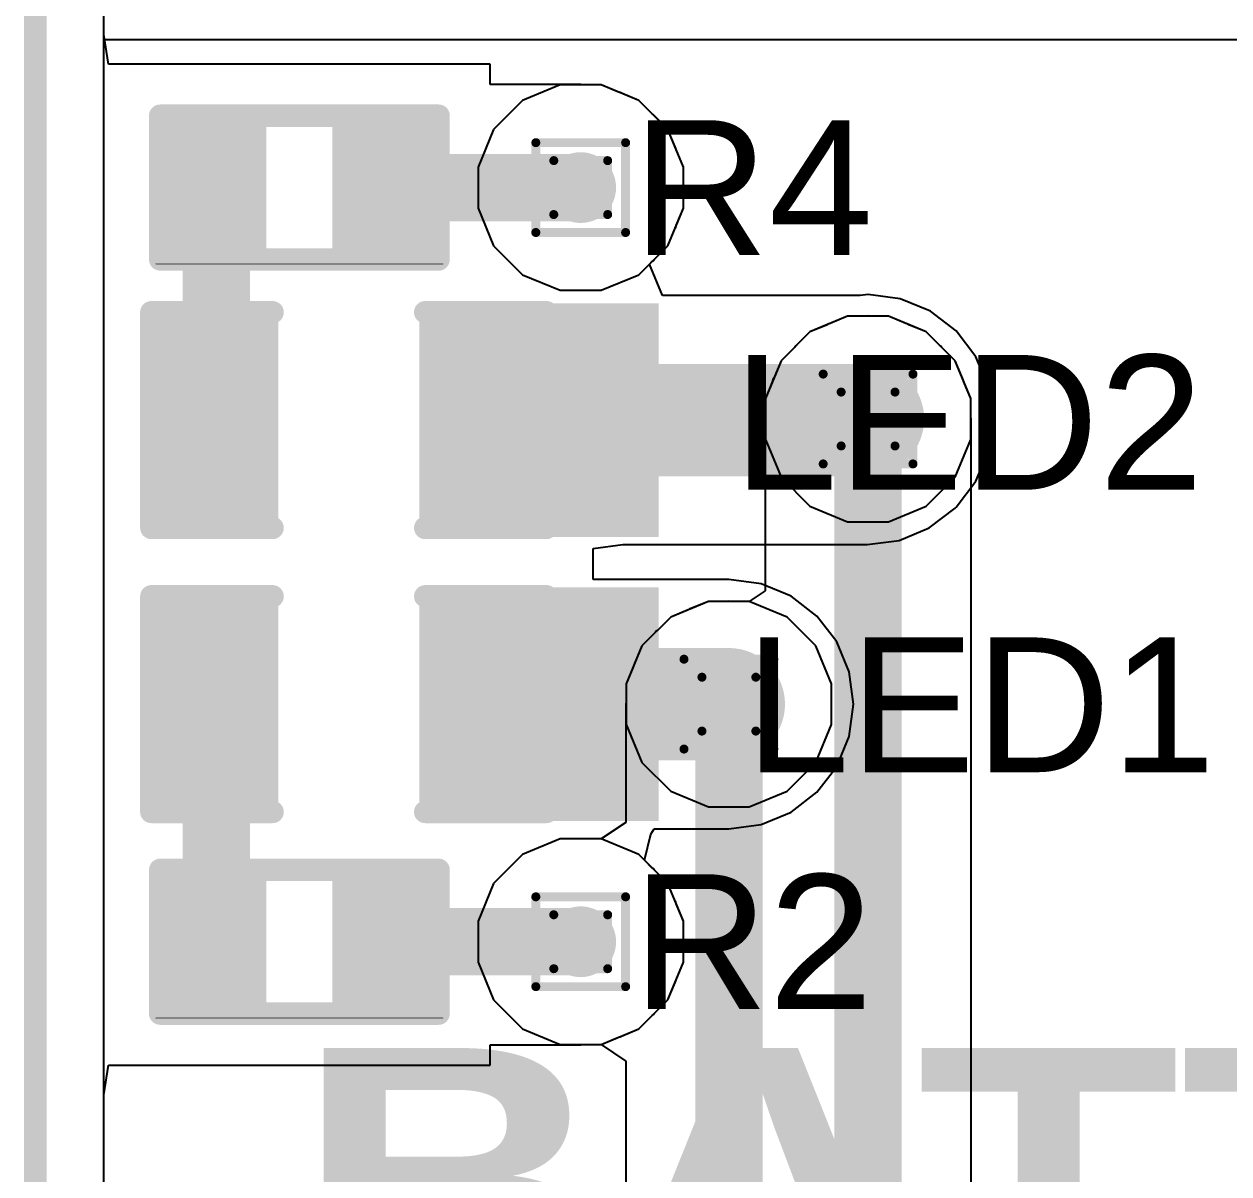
# Model space of a CAD drawing. Header units: inches. Extents: x -12 to 5357, y -8 to 5291.
# Drawn here: x -4.06 to 2.75, y 43.76 to 50.26 of the extents above; entities that cross this region are included whole.
import ezdxf

# ---------------------------------------------------------------- set-up
doc = ezdxf.new("R2010")
doc.units = ezdxf.units.IN
for name, color, linetype in [('Board Outline', 216, 'Continuous'), ('Bottom Layer', 5, 'Continuous'), ('Drill Drawing', 1, 'Continuous'), ('Ground', 16, 'Continuous'), ('Power', 76, 'Continuous'), ('Top Layer', 1, 'Continuous'), ('Top Overlay', 2, 'Continuous'), ('Top Paste', 8, 'Continuous'), ('Top Solder', 216, 'Continuous'), ('Via Holes', 16, 'Continuous')]:
    doc.layers.add(name, color=color, linetype=linetype)
doc.styles.add('Arial', font='', dxfattribs={"height": 0.2})
doc.styles.add('Arial Black_Bold', font='', dxfattribs={"height": 0.2})
doc.styles.get('Arial').set_extended_font_data('Arial')
doc.styles.get('Arial Black_Bold').set_extended_font_data('Arial Black', bold=True)

# ---------------------------------------------------------------- blocks, each defined once
blk = doc.blocks.new('R___0402_5')
at = {"layer": 'Top Layer'}
for points in [[(-0.6985, -0.31749746), (-0.6985, 0.31750254), (-0.2412999999999999, 0.31750254), (-0.2413, -0.31749746)], [(0.24130254, -0.31749746), (0.24130254, 0.31750254), (0.6985025399999999, 0.31750254), (0.6985025399999999, -0.31749746)]]:
    blk.add_hatch(color=1, dxfattribs=at).paths.add_polyline_path(points)
at = {"layer": 'Top Paste'}
for points in [[(-0.6985, -0.31749746), (-0.6985, 0.31750254), (-0.2412999999999999, 0.31750254), (-0.2413, -0.31749746)], [(0.24130254, -0.31749746), (0.24130254, 0.31750254), (0.6985025399999999, 0.31750254), (0.6985025399999999, -0.31749746)]]:
    blk.add_hatch(color=8, dxfattribs=at).paths.add_polyline_path(points)
at = {"layer": 'Top Solder'}
for points in [[(-0.75350116, -0.3724986199999999), (-0.75350116, 0.3725037), (-0.1862988399999999, 0.3725037), (-0.18629884, -0.3724986199999999)], [(0.18630138, -0.3724986199999999), (0.18630138, 0.3725037), (0.7535037, 0.3725037), (0.7535037, -0.3724986199999999)]]:
    blk.add_hatch(color=216, dxfattribs=at).paths.add_polyline_path(points)
at = {"layer": 'Top Overlay'}
for points in [[(-0.78740254, 0.40640508, 0.127, 0.127, 0), (0.78739746, 0.4064, 0.127, 0.127, 0)], [(-0.78740254, 0.40640508, 0.127, 0.127, 0), (-0.7874, -0.40639492, 0.127, 0.127, 0)], [(0.78739746, -0.40639492, 0.127, 0.127, 0), (0.78739746, 0.4064, 0.127, 0.127, 0)], [(-0.7874, -0.40639492, 0.127, 0.127, 0), (0.78739746, -0.40639492, 0.127, 0.127, 0)], [(-0.8128, -0.4317974599999999, 0.0032258, 0.0032258, 0), (0.8128, -0.4317974599999999, 0.0032258, 0.0032258, 0)]]:
    blk.add_lwpolyline(points, format="xyseb", dxfattribs=at)
for points in [[(-0.8191525399999998, 0.40640508, 0.0635, 0.0635, 1), (-0.75565254, 0.40640508, 0.0635, 0.0635, 1)], [(-0.8191525399999998, 0.40640508, 0.0635, 0.0635, 1), (-0.75565254, 0.40640508, 0.0635, 0.0635, 1)], [(0.7556474599999999, 0.4064, 0.0635, 0.0635, 1), (0.8191474599999999, 0.4064, 0.0635, 0.0635, 1)], [(0.7556474599999999, 0.4064, 0.0635, 0.0635, 1), (0.8191474599999999, 0.4064, 0.0635, 0.0635, 1)], [(-0.8191499999999999, -0.40639492, 0.0635, 0.0635, 1), (-0.7556499999999999, -0.40639492, 0.0635, 0.0635, 1)], [(-0.8191499999999999, -0.40639492, 0.0635, 0.0635, 1), (-0.7556499999999999, -0.40639492, 0.0635, 0.0635, 1)], [(0.7556474599999999, -0.40639492, 0.0635, 0.0635, 1), (0.8191474599999999, -0.40639492, 0.0635, 0.0635, 1)], [(0.7556474599999999, -0.40639492, 0.0635, 0.0635, 1), (0.8191474599999999, -0.40639492, 0.0635, 0.0635, 1)], [(-0.81360518, -0.4317974599999999, 0.0016129, 0.0016129, 1), (-0.8119948199999999, -0.4317974599999999, 0.0016129, 0.0016129, 1)], [(0.8119948199999999, -0.4317974599999999, 0.0016129, 0.0016129, 1), (0.81360518, -0.4317974599999999, 0.0016129, 0.0016129, 1)]]:
    blk.add_lwpolyline(points, format="xyseb", close=True, dxfattribs=at)
blk = doc.blocks.new('R___0402_6')
at = {"layer": 'Top Layer'}
for points in [[(-0.6985, -0.3175), (-0.6985, 0.3175), (-0.2412999999999999, 0.3175), (-0.2413, -0.3175)], [(0.24130254, -0.3175), (0.24130254, 0.3175), (0.6985025399999999, 0.3175), (0.6985025399999999, -0.3175)]]:
    blk.add_hatch(color=1, dxfattribs=at).paths.add_polyline_path(points)
at = {"layer": 'Top Paste'}
for points in [[(-0.6985, -0.3175), (-0.6985, 0.3175), (-0.2412999999999999, 0.3175), (-0.2413, -0.3175)], [(0.24130254, -0.3175), (0.24130254, 0.3175), (0.6985025399999999, 0.3175), (0.6985025399999999, -0.3175)]]:
    blk.add_hatch(color=8, dxfattribs=at).paths.add_polyline_path(points)
at = {"layer": 'Top Solder'}
for points in [[(-0.75350116, -0.37250116), (-0.75350116, 0.37250116), (-0.1862988399999999, 0.37250116), (-0.18629884, -0.37250116)], [(0.18630138, -0.37250116), (0.18630138, 0.37250116), (0.7535037, 0.37250116), (0.7535037, -0.37250116)]]:
    blk.add_hatch(color=216, dxfattribs=at).paths.add_polyline_path(points)
at = {"layer": 'Top Overlay'}
for points in [[(-0.7874, 0.4064, 0.127, 0.127, 0), (0.7874050799999999, 0.40640254, 0.127, 0.127, 0)], [(-0.7874, -0.4064, 0.127, 0.127, 0), (-0.7874, 0.4064, 0.127, 0.127, 0)], [(0.78740254, -0.40640508, 0.127, 0.127, 0), (0.7874050799999999, 0.40640254, 0.127, 0.127, 0)], [(-0.7874, -0.4064, 0.127, 0.127, 0), (0.78740254, -0.40640508, 0.127, 0.127, 0)], [(-0.8127974599999999, -0.4318, 0.0032258, 0.0032258, 0), (0.8127974599999999, -0.4318, 0.0032258, 0.0032258, 0)]]:
    blk.add_lwpolyline(points, format="xyseb", dxfattribs=at)
for points in [[(-0.8191499999999999, 0.4064, 0.0635, 0.0635, 1), (-0.7556499999999999, 0.4064, 0.0635, 0.0635, 1)], [(-0.8191499999999999, 0.4064, 0.0635, 0.0635, 1), (-0.7556499999999999, 0.4064, 0.0635, 0.0635, 1)], [(0.75565508, 0.40640254, 0.0635, 0.0635, 1), (0.8191550799999999, 0.40640254, 0.0635, 0.0635, 1)], [(0.75565508, 0.40640254, 0.0635, 0.0635, 1), (0.8191550799999999, 0.40640254, 0.0635, 0.0635, 1)], [(-0.8191499999999999, -0.4064, 0.0635, 0.0635, 1), (-0.7556499999999999, -0.4064, 0.0635, 0.0635, 1)], [(-0.8191499999999999, -0.4064, 0.0635, 0.0635, 1), (-0.7556499999999999, -0.4064, 0.0635, 0.0635, 1)], [(0.75565254, -0.40640508, 0.0635, 0.0635, 1), (0.8191525399999998, -0.40640508, 0.0635, 0.0635, 1)], [(0.75565254, -0.40640508, 0.0635, 0.0635, 1), (0.8191525399999998, -0.40640508, 0.0635, 0.0635, 1)], [(-0.8136026399999999, -0.4318, 0.0016129, 0.0016129, 1), (-0.81199228, -0.4318, 0.0016129, 0.0016129, 1)], [(0.81199228, -0.4318, 0.0016129, 0.0016129, 1), (0.8136026399999999, -0.4318, 0.0016129, 0.0016129, 1)]]:
    blk.add_lwpolyline(points, format="xyseb", close=True, dxfattribs=at)
blk = doc.blocks.new('LED_0603_61')
at = {"layer": 'Top Layer'}
for points in [[(-0.999998, 0.5000002699999999), (-0.499999, 0.5000002699999999), (-0.499999, -0.5000002699999999), (-0.999998, -0.5000002699999999)], [(0.50000154, 0.5000002699999999), (1.00000054, 0.5000002699999999), (1.00000054, -0.5000002699999999), (0.50000154, -0.5000002699999999)]]:
    blk.add_hatch(color=1, dxfattribs=at).paths.add_polyline_path(points)
at = {"layer": 'Top Overlay'}
blk.add_hatch(color=2, dxfattribs=at).paths.add_polyline_path([(1.11758984, -0.66041016), (1.75258476, -0.66041016), (1.75258476, 0.66038984), (1.11758984, 0.66038984)])
at = {"layer": 'Top Paste'}
for points in [[(-0.999998, 0.5000002699999999), (-0.499999, 0.5000002699999999), (-0.499999, -0.5000002699999999), (-0.999998, -0.5000002699999999)], [(0.50000154, 0.5000002699999999), (1.00000054, 0.5000002699999999), (1.00000054, -0.5000002699999999), (0.50000154, -0.5000002699999999)]]:
    blk.add_hatch(color=8, dxfattribs=at).paths.add_polyline_path(points)
at = {"layer": 'Top Solder'}
for points in [[(-1.101598, 0.6016002699999999), (-0.398399, 0.6016002699999999), (-0.398399, -0.6016002699999999), (-1.101598, -0.6016002699999999)], [(0.39840154, 0.6016002699999999), (1.10160054, 0.6016002699999999), (1.10160054, -0.6016002699999999), (0.39840154, -0.6016002699999999)]]:
    blk.add_hatch(color=216, dxfattribs=at).paths.add_polyline_path(points)
at = {"layer": 'Top Overlay'}
for points in [[(-1.11760254, -0.6096025399999999, 0.127, 0.127, 0), (-1.11759746, 0.6096025399999999, 0.127, 0.127, 0)], [(-1.11759746, 0.6096025399999999, 0.127, 0.127, 0), (-0.4318, 0.6096, 0.127, 0.127, 0)], [(0.43180254, 0.6096, 0.127, 0.127, 0), (1.11760254, 0.6096025399999999, 0.127, 0.127, 0)], [(1.11760254, -0.6096, 0.127, 0.127, 0), (1.11760254, 0.6096025399999999, 0.127, 0.127, 0)], [(-1.11760254, -0.6096025399999999, 0.127, 0.127, 0), (-0.43180254, -0.6096, 0.127, 0.127, 0)], [(0.4318, -0.6096, 0.127, 0.127, 0), (1.11760254, -0.6096, 0.127, 0.127, 0)]]:
    blk.add_lwpolyline(points, format="xyseb", dxfattribs=at)
for points in [[(-1.14934746, 0.6096025399999999, 0.0635, 0.0635, 1), (-1.08584746, 0.6096025399999999, 0.0635, 0.0635, 1)], [(-1.14934746, 0.6096025399999999, 0.0635, 0.0635, 1), (-1.08584746, 0.6096025399999999, 0.0635, 0.0635, 1)], [(-0.46355, 0.6096, 0.0635, 0.0635, 1), (-0.40005, 0.6096, 0.0635, 0.0635, 1)], [(0.40005254, 0.6096, 0.0635, 0.0635, 1), (0.46355254, 0.6096, 0.0635, 0.0635, 1)], [(1.08585254, 0.6096025399999999, 0.0635, 0.0635, 1), (1.14935254, 0.6096025399999999, 0.0635, 0.0635, 1)], [(1.08585254, 0.6096025399999999, 0.0635, 0.0635, 1), (1.14935254, 0.6096025399999999, 0.0635, 0.0635, 1)], [(-1.14935254, -0.6096025399999999, 0.0635, 0.0635, 1), (-1.08585254, -0.6096025399999999, 0.0635, 0.0635, 1)], [(-1.14935254, -0.6096025399999999, 0.0635, 0.0635, 1), (-1.08585254, -0.6096025399999999, 0.0635, 0.0635, 1)], [(-0.46355254, -0.6096, 0.0635, 0.0635, 1), (-0.40005254, -0.6096, 0.0635, 0.0635, 1)], [(0.40005, -0.6096, 0.0635, 0.0635, 1), (0.46355, -0.6096, 0.0635, 0.0635, 1)], [(1.08585254, -0.6096, 0.0635, 0.0635, 1), (1.14935254, -0.6096, 0.0635, 0.0635, 1)], [(1.08585254, -0.6096, 0.0635, 0.0635, 1), (1.14935254, -0.6096, 0.0635, 0.0635, 1)]]:
    blk.add_lwpolyline(points, format="xyseb", close=True, dxfattribs=at)
blk = doc.blocks.new('LED_0603_62')
at = {"layer": 'Top Layer'}
for points in [[(-0.999998, 0.5000002699999999), (-0.499999, 0.5000002699999999), (-0.499999, -0.5000002699999999), (-0.999998, -0.5000002699999999)], [(0.50000154, 0.5000002699999999), (1.00000054, 0.5000002699999999), (1.00000054, -0.5000002699999999), (0.50000154, -0.5000002699999999)]]:
    blk.add_hatch(color=1, dxfattribs=at).paths.add_polyline_path(points)
at = {"layer": 'Top Overlay'}
blk.add_hatch(color=2, dxfattribs=at).paths.add_polyline_path([(1.11759746, -0.66039746), (1.75259238, -0.66039746), (1.75259238, 0.66040254), (1.11759746, 0.66040254)])
at = {"layer": 'Top Paste'}
for points in [[(-0.999998, 0.5000002699999999), (-0.499999, 0.5000002699999999), (-0.499999, -0.5000002699999999), (-0.999998, -0.5000002699999999)], [(0.50000154, 0.5000002699999999), (1.00000054, 0.5000002699999999), (1.00000054, -0.5000002699999999), (0.50000154, -0.5000002699999999)]]:
    blk.add_hatch(color=8, dxfattribs=at).paths.add_polyline_path(points)
at = {"layer": 'Top Solder'}
for points in [[(-1.101598, 0.6016002699999999), (-0.398399, 0.6016002699999999), (-0.398399, -0.6016002699999999), (-1.101598, -0.6016002699999999)], [(0.39840154, 0.6016002699999999), (1.10160054, 0.6016002699999999), (1.10160054, -0.6016002699999999), (0.39840154, -0.6016002699999999)]]:
    blk.add_hatch(color=216, dxfattribs=at).paths.add_polyline_path(points)
at = {"layer": 'Top Overlay'}
for points in [[(-1.1176, 0.6096025399999999, 0.127, 0.127, 0), (-0.4318, 0.6096, 0.127, 0.127, 0)], [(-1.1176, -0.6096025399999999, 0.127, 0.127, 0), (-1.1176, 0.6096025399999999, 0.127, 0.127, 0)], [(0.4318, 0.6096, 0.127, 0.127, 0), (1.11760254, 0.6096025399999999, 0.127, 0.127, 0)], [(1.11760254, -0.6096, 0.127, 0.127, 0), (1.11760254, 0.6096025399999999, 0.127, 0.127, 0)], [(-1.1176, -0.6096025399999999, 0.127, 0.127, 0), (-0.4318, -0.6096, 0.127, 0.127, 0)], [(0.4318, -0.6096, 0.127, 0.127, 0), (1.11760254, -0.6096, 0.127, 0.127, 0)]]:
    blk.add_lwpolyline(points, format="xyseb", dxfattribs=at)
for points in [[(-1.14935, 0.6096025399999999, 0.0635, 0.0635, 1), (-1.08585, 0.6096025399999999, 0.0635, 0.0635, 1)], [(-1.14935, 0.6096025399999999, 0.0635, 0.0635, 1), (-1.08585, 0.6096025399999999, 0.0635, 0.0635, 1)], [(-0.46355, 0.6096, 0.0635, 0.0635, 1), (-0.40005, 0.6096, 0.0635, 0.0635, 1)], [(0.40005, 0.6096, 0.0635, 0.0635, 1), (0.46355, 0.6096, 0.0635, 0.0635, 1)], [(1.08585254, 0.6096025399999999, 0.0635, 0.0635, 1), (1.14935254, 0.6096025399999999, 0.0635, 0.0635, 1)], [(1.08585254, 0.6096025399999999, 0.0635, 0.0635, 1), (1.14935254, 0.6096025399999999, 0.0635, 0.0635, 1)], [(-1.14935, -0.6096025399999999, 0.0635, 0.0635, 1), (-1.08585, -0.6096025399999999, 0.0635, 0.0635, 1)], [(-1.14935, -0.6096025399999999, 0.0635, 0.0635, 1), (-1.08585, -0.6096025399999999, 0.0635, 0.0635, 1)], [(-0.46355, -0.6096, 0.0635, 0.0635, 1), (-0.40005, -0.6096, 0.0635, 0.0635, 1)], [(0.40005, -0.6096, 0.0635, 0.0635, 1), (0.46355, -0.6096, 0.0635, 0.0635, 1)], [(1.08585254, -0.6096, 0.0635, 0.0635, 1), (1.14935254, -0.6096, 0.0635, 0.0635, 1)], [(1.08585254, -0.6096, 0.0635, 0.0635, 1), (1.14935254, -0.6096, 0.0635, 0.0635, 1)]]:
    blk.add_lwpolyline(points, format="xyseb", close=True, dxfattribs=at)

msp = doc.modelspace()

# ---------------------------------------------------------------- hatches: boundary and pattern name
at = {"layer": 'Bottom Layer'}
h = msp.add_hatch(color=5, dxfattribs=at)
edge = h.paths.add_edge_path()
edge.add_arc((-0.9143999999999999, 49.34008166), 0.1999996, 0, 360)
h = msp.add_hatch(color=5, dxfattribs=at)
edge = h.paths.add_edge_path()
edge.add_arc((0.7111999999999999, 48.0314), 0.1999996, 0, 360)
h = msp.add_hatch(color=5, dxfattribs=at)
edge = h.paths.add_edge_path()
edge.add_arc((-0.0762, 46.4190842), 0.1999996, 0, 360)
h = msp.add_hatch(color=5, dxfattribs=at)
edge = h.paths.add_edge_path()
edge.add_arc((-0.91440254, 45.07551564), 0.1999996, 0, 360)
at = {"layer": 'Ground'}
h = msp.add_hatch(color=16, dxfattribs=at)
edge = h.paths.add_edge_path()
edge.add_arc((-0.9143999999999999, 49.34008166), 0.1999996, 0, 360)
h = msp.add_hatch(color=16, dxfattribs=at)
edge = h.paths.add_edge_path()
edge.add_arc((0.7111999999999999, 48.0314), 0.1999996, 0, 360)
h = msp.add_hatch(color=16, dxfattribs=at)
edge = h.paths.add_edge_path()
edge.add_arc((-0.0762, 46.4190842), 0.1999996, 0, 360)
h = msp.add_hatch(color=16, dxfattribs=at)
edge = h.paths.add_edge_path()
edge.add_arc((-0.91440254, 45.07551564), 0.1999996, 0, 360)
at = {"layer": 'Power'}
h = msp.add_hatch(color=76, dxfattribs=at)
edge = h.paths.add_edge_path()
edge.add_arc((-0.9143999999999999, 49.34008166), 0.1999996, 0, 360)
h = msp.add_hatch(color=76, dxfattribs=at)
edge = h.paths.add_edge_path()
edge.add_arc((0.7111999999999999, 48.0314), 0.1999996, 0, 360)
h = msp.add_hatch(color=76, dxfattribs=at)
edge = h.paths.add_edge_path()
edge.add_arc((-0.0762, 46.4190842), 0.1999996, 0, 360)
h = msp.add_hatch(color=76, dxfattribs=at)
edge = h.paths.add_edge_path()
edge.add_arc((-0.91440254, 45.07551564), 0.1999996, 0, 360)
at = {"layer": 'Top Layer'}
h = msp.add_hatch(color=1, dxfattribs=at)
edge = h.paths.add_edge_path()
edge.add_arc((-0.9143999999999999, 49.34008166), 0.1999996, 0, 360)
h = msp.add_hatch(color=1, dxfattribs=at)
edge = h.paths.add_edge_path()
edge.add_arc((0.7111999999999999, 48.0314), 0.1999996, 0, 360)
h = msp.add_hatch(color=1, dxfattribs=at)
edge = h.paths.add_edge_path()
edge.add_arc((-0.0762, 46.4190842), 0.1999996, 0, 360)
h = msp.add_hatch(color=1, dxfattribs=at)
edge = h.paths.add_edge_path()
edge.add_arc((-0.91440254, 45.07551564), 0.1999996, 0, 360)
at = {"layer": 'Via Holes'}
h = msp.add_hatch(color=7, dxfattribs=at)
edge = h.paths.add_edge_path()
edge.add_arc((-0.9143999999999999, 49.34008166), 0.0999998, 0, 360)
h = msp.add_hatch(color=7, dxfattribs=at)
edge = h.paths.add_edge_path()
edge.add_arc((0.7111999999999999, 48.0314), 0.0999998, 0, 360)
h = msp.add_hatch(color=7, dxfattribs=at)
edge = h.paths.add_edge_path()
edge.add_arc((-0.0762, 46.4190842), 0.0999998, 0, 360)
h = msp.add_hatch(color=7, dxfattribs=at)
edge = h.paths.add_edge_path()
edge.add_arc((-0.91440254, 45.07551564), 0.0999998, 0, 360)

# ---------------------------------------------------------------- linework, layer by layer
at = {"layer": 'Board Outline'}
msp.add_lwpolyline([(-3.99988786, -1.4599158, 0.127, 0.127, 0), (-3.99988786, 55.43800952, 0.127, 0.127, 0)], format="xyseb", dxfattribs=at)
at = {"layer": 'Bottom Layer'}
for p, q in [((-3.611435499999999, 30.66292318), (-3.611435499999999, 55.43800952)), ((-1.02996746, 49.92108125999999), (-1.24351034, 49.8326283)), ((-0.79883254, 49.92108125999999), (-1.02996746, 49.92108125999999)), ((-0.58528966, 49.8326283), (-0.79883254, 49.92108125999999)), ((-1.24351034, 49.8326283), (-1.40694664, 49.669192)), ((-0.42185336, 49.669192), (-0.58528966, 49.8326283)), ((-1.40694664, 49.669192), (-1.4953996, 49.45564912)), ((-0.3334004, 49.45564912), (-0.42185336, 49.669192)), ((-1.4953996, 49.45564912), (-1.4953996, 49.22451419999999)), ((-0.3334004, 49.22451419999999), (-0.3334004, 49.45564912)), ((-1.4953996, 49.22451419999999), (-1.40694664, 49.01097132)), ((-0.42185336, 49.01097132), (-0.3334004, 49.22451419999999)), ((-1.40694664, 49.01097132), (-1.24351034, 48.84753502)), ((-0.58528966, 48.84753502), (-0.42185336, 49.01097132)), ((-1.24351034, 48.84753502), (-1.02996746, 48.75908206)), ((-0.79883254, 48.75908206), (-0.58528966, 48.84753502)), ((-1.02996746, 48.75908206), (-0.79883254, 48.75908206)), ((0.59563254, 48.6123996), (0.49674018, 48.57143702)), ((0.70267068, 48.6123996), (0.59563254, 48.6123996)), ((0.7111999999999999, 48.61409631999999), (0.70267068, 48.6123996)), ((0.71972932, 48.6123996), (0.7111999999999999, 48.61409631999999)), ((0.8267674599999999, 48.6123996), (0.71972932, 48.6123996)), ((0.9256598199999999, 48.57143702), (0.8267674599999999, 48.6123996)), ((0.48097948, 48.56490922), (0.38208966, 48.52394664)), ((0.48821086, 48.5697403), (0.48097948, 48.56490922)), ((0.49674018, 48.57143702), (0.48821086, 48.5697403)), ((0.93418914, 48.5697403), (0.9256598199999999, 48.57143702)), ((0.94142052, 48.56490922), (0.93418914, 48.5697403)), ((1.04031034, 48.52394664), (0.94142052, 48.56490922)), ((0.38208966, 48.52394664), (0.3064052799999999, 48.44826226)), ((1.11599472, 48.44826226), (1.04031034, 48.52394664)), ((0.29433774, 48.43619472), (0.21865336, 48.36051034)), ((0.29917136, 48.44342863999999), (0.29433774, 48.43619472)), ((0.3064052799999999, 48.44826226), (0.29917136, 48.44342863999999)), ((1.12322864, 48.44342863999999), (1.11599472, 48.44826226)), ((1.12806226, 48.43619472), (1.12322864, 48.44342863999999)), ((1.20374664, 48.36051034), (1.12806226, 48.43619472)), ((0.21865336, 48.36051034), (0.17769078, 48.26162052)), ((1.24470922, 48.26162052), (1.20374664, 48.36051034)), ((0.17769078, 48.26162052), (0.1728597, 48.25438913999999)), ((1.2495403, 48.25438913999999), (1.24470922, 48.26162052)), ((0.17116298, 48.24585981999999), (0.1302004, 48.14696746)), ((0.1728597, 48.25438913999999), (0.17116298, 48.24585981999999)), ((1.25123702, 48.24585981999999), (1.2495403, 48.25438913999999)), ((1.2921996, 48.14696746), (1.25123702, 48.24585981999999)), ((0.1302004, 48.14696746), (0.1302004, 48.03992932)), ((1.2921996, 48.03992932), (1.2921996, 48.14696746)), ((0.1302004, 48.03992932), (0.12850368, 48.0314)), ((0.12850368, 48.0314), (0.12850368, 47.05964426)), ((1.29389632, 48.0314), (1.2921996, 48.03992932)), ((1.29389632, 43.59505377999999), (1.29389632, 48.0314)), ((0.12850368, 47.05964426), (0.03936492, 47.0000838)), ((-0.19176746, 47.0000838), (-0.29065982, 46.95912121999999)), ((-0.08472932, 47.0000838), (-0.19176746, 47.0000838)), ((-0.0762, 47.00178052), (-0.08472932, 47.0000838)), ((-0.06767068, 47.0000838), (-0.0762, 47.00178052)), ((0.03936492, 47.0000838), (-0.06767068, 47.0000838)), ((-0.4053103399999999, 46.91163084), (-0.48099472, 46.83594646)), ((-0.30642052, 46.95259342), (-0.4053103399999999, 46.91163084)), ((-0.29918914, 46.95742449999999), (-0.30642052, 46.95259342)), ((-0.29065982, 46.95912121999999), (-0.29918914, 46.95742449999999)), ((-0.4882286399999999, 46.83111284), (-0.49306226, 46.82387892)), ((-0.48099472, 46.83594646), (-0.4882286399999999, 46.83111284)), ((-0.49306226, 46.82387892), (-0.56874664, 46.74819453999999)), ((-0.56874664, 46.74819453999999), (-0.6097092199999999, 46.64930472)), ((-0.6162370199999999, 46.63354402), (-0.6571996, 46.53465165999999)), ((-0.6145403, 46.64207334), (-0.6162370199999999, 46.63354402)), ((-0.6097092199999999, 46.64930472), (-0.6145403, 46.64207334)), ((-0.6571996, 46.53465165999999), (-0.6571996, 46.42761351999999)), ((-0.6571996, 46.42761351999999), (-0.65889632, 46.4190842)), ((-0.65889632, 46.4190842), (-0.65889632, 45.75002026)), ((-0.65889632, 45.75002026), (-0.7988376199999999, 45.65651524)), ((-1.02997, 45.65651524), (-1.24351288, 45.56806228)), ((-0.7988376199999999, 45.65651524), (-1.02997, 45.65651524)), ((-1.24351288, 45.56806228), (-1.40694918, 45.40462598)), ((-1.40694918, 45.40462598), (-1.49540214, 45.19108309999999)), ((-1.49540214, 45.19108309999999), (-1.49540214, 44.95994818)), ((-1.49540214, 44.95994818), (-1.40694918, 44.7464053)), ((-1.40694918, 44.7464053), (-1.24351288, 44.582969)), ((-1.24351288, 44.582969), (-1.02997, 44.49451604)), ((-1.02997, 44.49451604), (-0.7988376199999999, 44.49451604)), ((-0.7988376199999999, 44.49451604), (-0.65889632, 44.40101102)), ((-0.65889632, 44.40101102), (-0.65889632, 42.52701934))]:
    msp.add_line(p, q, dxfattribs=at)
for points in [[(0.7111999999999999, 43.46861765999999, 0.3809999999999999, 0.3809999999999999, 0), (0.7111999999999999, 48.0314, 0.3809999999999999, 0.3809999999999999, 0)], [(-0.0762, 42.52701934, 0.3809999999999999, 0.3809999999999999, 0), (-0.0762, 46.4190842, 0.3809999999999999, 0.3809999999999999, 0)]]:
    msp.add_lwpolyline(points, format="xyseb", dxfattribs=at)
for points in [[(0.61595, 48.0314, 0.1905, 0.1905, 1), (0.80645, 48.0314, 0.1905, 0.1905, 1)], [(-0.17145, 46.4190842, 0.1905, 0.1905, 1), (0.01905, 46.4190842, 0.1905, 0.1905, 1)]]:
    msp.add_lwpolyline(points, format="xyseb", close=True, dxfattribs=at)
at = {"layer": 'Drill Drawing'}
for points in [[(-1.1684, 49.59408165999999, 0.0508, 0.0508, 0), (-0.6604, 49.59408165999999, 0.0508, 0.0508, 0)], [(-1.1684, 49.08608166, 0.0508, 0.0508, 0), (-1.1684, 49.59408165999999, 0.0508, 0.0508, 0)], [(-0.6604, 49.08608166, 0.0508, 0.0508, 0), (-0.6604, 49.59408165999999, 0.0508, 0.0508, 0)], [(-1.0668, 49.49248166, 0.0508, 0.0508, 0), (-0.7619999999999999, 49.49248166, 0.0508, 0.0508, 0)], [(-1.0668, 49.18768166, 0.0508, 0.0508, 0), (-1.0668, 49.49248166, 0.0508, 0.0508, 0)], [(-0.7619999999999999, 49.18768166, 0.0508, 0.0508, 0), (-0.7619999999999999, 49.49248166, 0.0508, 0.0508, 0)], [(-1.0668, 49.18768166, 0.0508, 0.0508, 0), (-0.7619999999999999, 49.18768166, 0.0508, 0.0508, 0)], [(-1.1684, 49.08608166, 0.0508, 0.0508, 0), (-0.6604, 49.08608166, 0.0508, 0.0508, 0)], [(0.4571999999999999, 48.2854, 0.0508, 0.0508, 0), (0.9652, 48.2854, 0.0508, 0.0508, 0)], [(0.4571999999999999, 47.7774, 0.0508, 0.0508, 0), (0.4571999999999999, 48.2854, 0.0508, 0.0508, 0)], [(0.9652, 47.7774, 0.0508, 0.0508, 0), (0.9652, 48.2854, 0.0508, 0.0508, 0)], [(0.5588, 48.1838, 0.0508, 0.0508, 0), (0.8636, 48.1838, 0.0508, 0.0508, 0)], [(0.5588, 47.879, 0.0508, 0.0508, 0), (0.5588, 48.1838, 0.0508, 0.0508, 0)], [(0.8636, 47.879, 0.0508, 0.0508, 0), (0.8636, 48.1838, 0.0508, 0.0508, 0)], [(0.5588, 47.879, 0.0508, 0.0508, 0), (0.8636, 47.879, 0.0508, 0.0508, 0)], [(0.4571999999999999, 47.7774, 0.0508, 0.0508, 0), (0.9652, 47.7774, 0.0508, 0.0508, 0)], [(-0.3302, 46.6730842, 0.0508, 0.0508, 0), (0.1778, 46.6730842, 0.0508, 0.0508, 0)], [(-0.3302, 46.1650842, 0.0508, 0.0508, 0), (-0.3302, 46.6730842, 0.0508, 0.0508, 0)], [(0.1778, 46.1650842, 0.0508, 0.0508, 0), (0.1778, 46.6730842, 0.0508, 0.0508, 0)], [(-0.2286, 46.5714842, 0.0508, 0.0508, 0), (0.0762, 46.5714842, 0.0508, 0.0508, 0)], [(-0.2286, 46.2666842, 0.0508, 0.0508, 0), (-0.2286, 46.5714842, 0.0508, 0.0508, 0)], [(0.0762, 46.2666842, 0.0508, 0.0508, 0), (0.0762, 46.5714842, 0.0508, 0.0508, 0)], [(-0.2286, 46.2666842, 0.0508, 0.0508, 0), (0.0762, 46.2666842, 0.0508, 0.0508, 0)], [(-0.3302, 46.1650842, 0.0508, 0.0508, 0), (0.1778, 46.1650842, 0.0508, 0.0508, 0)], [(-1.16840254, 45.32951564, 0.0508, 0.0508, 0), (-0.66040254, 45.32951564, 0.0508, 0.0508, 0)], [(-1.16840254, 44.82151563999999, 0.0508, 0.0508, 0), (-1.16840254, 45.32951564, 0.0508, 0.0508, 0)], [(-0.66040254, 44.82151563999999, 0.0508, 0.0508, 0), (-0.66040254, 45.32951564, 0.0508, 0.0508, 0)], [(-1.06680254, 45.22791564, 0.0508, 0.0508, 0), (-0.7620025399999999, 45.22791564, 0.0508, 0.0508, 0)], [(-1.06680254, 44.92311564, 0.0508, 0.0508, 0), (-1.06680254, 45.22791564, 0.0508, 0.0508, 0)], [(-0.7620025399999999, 44.92311564, 0.0508, 0.0508, 0), (-0.7620025399999999, 45.22791564, 0.0508, 0.0508, 0)], [(-1.06680254, 44.92311564, 0.0508, 0.0508, 0), (-0.7620025399999999, 44.92311564, 0.0508, 0.0508, 0)], [(-1.16840254, 44.82151563999999, 0.0508, 0.0508, 0), (-0.66040254, 44.82151563999999, 0.0508, 0.0508, 0)]]:
    msp.add_lwpolyline(points, format="xyseb", dxfattribs=at)
for points in [[(-1.1811, 49.59408165999999, 0.0254, 0.0254, 1), (-1.1557, 49.59408165999999, 0.0254, 0.0254, 1)], [(-1.1811, 49.59408165999999, 0.0254, 0.0254, 1), (-1.1557, 49.59408165999999, 0.0254, 0.0254, 1)], [(-0.6730999999999999, 49.59408165999999, 0.0254, 0.0254, 1), (-0.6476999999999999, 49.59408165999999, 0.0254, 0.0254, 1)], [(-0.6730999999999999, 49.59408165999999, 0.0254, 0.0254, 1), (-0.6476999999999999, 49.59408165999999, 0.0254, 0.0254, 1)], [(-1.0795, 49.49248166, 0.0254, 0.0254, 1), (-1.0541, 49.49248166, 0.0254, 0.0254, 1)], [(-1.0795, 49.49248166, 0.0254, 0.0254, 1), (-1.0541, 49.49248166, 0.0254, 0.0254, 1)], [(-0.7746999999999999, 49.49248166, 0.0254, 0.0254, 1), (-0.7493, 49.49248166, 0.0254, 0.0254, 1)], [(-0.7746999999999999, 49.49248166, 0.0254, 0.0254, 1), (-0.7493, 49.49248166, 0.0254, 0.0254, 1)], [(-1.0795, 49.18768166, 0.0254, 0.0254, 1), (-1.0541, 49.18768166, 0.0254, 0.0254, 1)], [(-1.0795, 49.18768166, 0.0254, 0.0254, 1), (-1.0541, 49.18768166, 0.0254, 0.0254, 1)], [(-0.7746999999999999, 49.18768166, 0.0254, 0.0254, 1), (-0.7493, 49.18768166, 0.0254, 0.0254, 1)], [(-0.7746999999999999, 49.18768166, 0.0254, 0.0254, 1), (-0.7493, 49.18768166, 0.0254, 0.0254, 1)], [(-1.1811, 49.08608166, 0.0254, 0.0254, 1), (-1.1557, 49.08608166, 0.0254, 0.0254, 1)], [(-1.1811, 49.08608166, 0.0254, 0.0254, 1), (-1.1557, 49.08608166, 0.0254, 0.0254, 1)], [(-0.6730999999999999, 49.08608166, 0.0254, 0.0254, 1), (-0.6476999999999999, 49.08608166, 0.0254, 0.0254, 1)], [(-0.6730999999999999, 49.08608166, 0.0254, 0.0254, 1), (-0.6476999999999999, 49.08608166, 0.0254, 0.0254, 1)], [(0.4445, 48.2854, 0.0254, 0.0254, 1), (0.4698999999999999, 48.2854, 0.0254, 0.0254, 1)], [(0.4445, 48.2854, 0.0254, 0.0254, 1), (0.4698999999999999, 48.2854, 0.0254, 0.0254, 1)], [(0.9524999999999999, 48.2854, 0.0254, 0.0254, 1), (0.9778999999999999, 48.2854, 0.0254, 0.0254, 1)], [(0.9524999999999999, 48.2854, 0.0254, 0.0254, 1), (0.9778999999999999, 48.2854, 0.0254, 0.0254, 1)], [(0.5460999999999999, 48.1838, 0.0254, 0.0254, 1), (0.5714999999999999, 48.1838, 0.0254, 0.0254, 1)], [(0.5460999999999999, 48.1838, 0.0254, 0.0254, 1), (0.5714999999999999, 48.1838, 0.0254, 0.0254, 1)], [(0.8509, 48.1838, 0.0254, 0.0254, 1), (0.8763000000000001, 48.1838, 0.0254, 0.0254, 1)], [(0.8509, 48.1838, 0.0254, 0.0254, 1), (0.8763000000000001, 48.1838, 0.0254, 0.0254, 1)], [(0.5460999999999999, 47.879, 0.0254, 0.0254, 1), (0.5714999999999999, 47.879, 0.0254, 0.0254, 1)], [(0.5460999999999999, 47.879, 0.0254, 0.0254, 1), (0.5714999999999999, 47.879, 0.0254, 0.0254, 1)], [(0.8509, 47.879, 0.0254, 0.0254, 1), (0.8763000000000001, 47.879, 0.0254, 0.0254, 1)], [(0.8509, 47.879, 0.0254, 0.0254, 1), (0.8763000000000001, 47.879, 0.0254, 0.0254, 1)], [(0.4445, 47.7774, 0.0254, 0.0254, 1), (0.4698999999999999, 47.7774, 0.0254, 0.0254, 1)], [(0.4445, 47.7774, 0.0254, 0.0254, 1), (0.4698999999999999, 47.7774, 0.0254, 0.0254, 1)], [(0.9524999999999999, 47.7774, 0.0254, 0.0254, 1), (0.9778999999999999, 47.7774, 0.0254, 0.0254, 1)], [(0.9524999999999999, 47.7774, 0.0254, 0.0254, 1), (0.9778999999999999, 47.7774, 0.0254, 0.0254, 1)], [(-0.3429, 46.6730842, 0.0254, 0.0254, 1), (-0.3175, 46.6730842, 0.0254, 0.0254, 1)], [(-0.3429, 46.6730842, 0.0254, 0.0254, 1), (-0.3175, 46.6730842, 0.0254, 0.0254, 1)], [(0.1651, 46.6730842, 0.0254, 0.0254, 1), (0.1905, 46.6730842, 0.0254, 0.0254, 1)], [(0.1651, 46.6730842, 0.0254, 0.0254, 1), (0.1905, 46.6730842, 0.0254, 0.0254, 1)], [(-0.2413, 46.5714842, 0.0254, 0.0254, 1), (-0.2159, 46.5714842, 0.0254, 0.0254, 1)], [(-0.2413, 46.5714842, 0.0254, 0.0254, 1), (-0.2159, 46.5714842, 0.0254, 0.0254, 1)], [(0.0635, 46.5714842, 0.0254, 0.0254, 1), (0.08889999999999999, 46.5714842, 0.0254, 0.0254, 1)], [(0.0635, 46.5714842, 0.0254, 0.0254, 1), (0.08889999999999999, 46.5714842, 0.0254, 0.0254, 1)], [(-0.2413, 46.2666842, 0.0254, 0.0254, 1), (-0.2159, 46.2666842, 0.0254, 0.0254, 1)], [(-0.2413, 46.2666842, 0.0254, 0.0254, 1), (-0.2159, 46.2666842, 0.0254, 0.0254, 1)], [(0.0635, 46.2666842, 0.0254, 0.0254, 1), (0.08889999999999999, 46.2666842, 0.0254, 0.0254, 1)], [(0.0635, 46.2666842, 0.0254, 0.0254, 1), (0.08889999999999999, 46.2666842, 0.0254, 0.0254, 1)], [(-0.3429, 46.1650842, 0.0254, 0.0254, 1), (-0.3175, 46.1650842, 0.0254, 0.0254, 1)], [(-0.3429, 46.1650842, 0.0254, 0.0254, 1), (-0.3175, 46.1650842, 0.0254, 0.0254, 1)], [(0.1651, 46.1650842, 0.0254, 0.0254, 1), (0.1905, 46.1650842, 0.0254, 0.0254, 1)], [(0.1651, 46.1650842, 0.0254, 0.0254, 1), (0.1905, 46.1650842, 0.0254, 0.0254, 1)], [(-1.18110254, 45.32951564, 0.0254, 0.0254, 1), (-1.15570254, 45.32951564, 0.0254, 0.0254, 1)], [(-1.18110254, 45.32951564, 0.0254, 0.0254, 1), (-1.15570254, 45.32951564, 0.0254, 0.0254, 1)], [(-0.6731025399999999, 45.32951564, 0.0254, 0.0254, 1), (-0.64770254, 45.32951564, 0.0254, 0.0254, 1)], [(-0.6731025399999999, 45.32951564, 0.0254, 0.0254, 1), (-0.64770254, 45.32951564, 0.0254, 0.0254, 1)], [(-1.07950254, 45.22791564, 0.0254, 0.0254, 1), (-1.05410254, 45.22791564, 0.0254, 0.0254, 1)], [(-1.07950254, 45.22791564, 0.0254, 0.0254, 1), (-1.05410254, 45.22791564, 0.0254, 0.0254, 1)], [(-0.7747025399999999, 45.22791564, 0.0254, 0.0254, 1), (-0.74930254, 45.22791564, 0.0254, 0.0254, 1)], [(-0.7747025399999999, 45.22791564, 0.0254, 0.0254, 1), (-0.74930254, 45.22791564, 0.0254, 0.0254, 1)], [(-1.07950254, 44.92311564, 0.0254, 0.0254, 1), (-1.05410254, 44.92311564, 0.0254, 0.0254, 1)], [(-1.07950254, 44.92311564, 0.0254, 0.0254, 1), (-1.05410254, 44.92311564, 0.0254, 0.0254, 1)], [(-0.7747025399999999, 44.92311564, 0.0254, 0.0254, 1), (-0.74930254, 44.92311564, 0.0254, 0.0254, 1)], [(-0.7747025399999999, 44.92311564, 0.0254, 0.0254, 1), (-0.74930254, 44.92311564, 0.0254, 0.0254, 1)], [(-1.18110254, 44.82151563999999, 0.0254, 0.0254, 1), (-1.15570254, 44.82151563999999, 0.0254, 0.0254, 1)], [(-1.18110254, 44.82151563999999, 0.0254, 0.0254, 1), (-1.15570254, 44.82151563999999, 0.0254, 0.0254, 1)], [(-0.6731025399999999, 44.82151563999999, 0.0254, 0.0254, 1), (-0.64770254, 44.82151563999999, 0.0254, 0.0254, 1)], [(-0.6731025399999999, 44.82151563999999, 0.0254, 0.0254, 1), (-0.64770254, 44.82151563999999, 0.0254, 0.0254, 1)]]:
    msp.add_lwpolyline(points, format="xyseb", close=True, dxfattribs=at)
at = {"layer": 'Ground'}
for p, q in [((-3.611435499999999, 30.66292318), (-3.611435499999999, 55.43800952)), ((-1.02996746, 49.92108125999999), (-1.24351034, 49.8326283)), ((-0.79883254, 49.92108125999999), (-1.02996746, 49.92108125999999)), ((-0.58528966, 49.8326283), (-0.79883254, 49.92108125999999)), ((-1.24351034, 49.8326283), (-1.40694664, 49.669192)), ((-0.42185336, 49.669192), (-0.58528966, 49.8326283)), ((-1.40694664, 49.669192), (-1.4953996, 49.45564912)), ((-0.3334004, 49.45564912), (-0.42185336, 49.669192)), ((-1.4953996, 49.45564912), (-1.4953996, 49.22451419999999)), ((-0.3334004, 49.22451419999999), (-0.3334004, 49.45564912)), ((-1.4953996, 49.22451419999999), (-1.40694664, 49.01097132)), ((-0.42185336, 49.01097132), (-0.3334004, 49.22451419999999)), ((-1.40694664, 49.01097132), (-1.24351034, 48.84753502)), ((-0.58528966, 48.84753502), (-0.42185336, 49.01097132)), ((-1.24351034, 48.84753502), (-1.02996746, 48.75908206)), ((-0.79883254, 48.75908206), (-0.58528966, 48.84753502)), ((-1.02996746, 48.75908206), (-0.79883254, 48.75908206)), ((0.59563254, 48.6123996), (0.38208966, 48.52394664)), ((0.8267674599999999, 48.6123996), (0.59563254, 48.6123996)), ((1.04031034, 48.52394664), (0.8267674599999999, 48.6123996)), ((0.38208966, 48.52394664), (0.21865336, 48.36051034)), ((1.20374664, 48.36051034), (1.04031034, 48.52394664)), ((0.21865336, 48.36051034), (0.1302004, 48.14696746)), ((1.2921996, 48.14696746), (1.20374664, 48.36051034)), ((0.1302004, 48.14696746), (0.1302004, 47.91583254)), ((1.2921996, 47.91583254), (1.2921996, 48.14696746)), ((0.1302004, 47.91583254), (0.21865336, 47.70228966)), ((1.20374664, 47.70228966), (1.2921996, 47.91583254)), ((0.21865336, 47.70228966), (0.38208966, 47.53885336)), ((1.04031034, 47.53885336), (1.20374664, 47.70228966)), ((0.38208966, 47.53885336), (0.59563254, 47.4504004)), ((0.8267674599999999, 47.4504004), (1.04031034, 47.53885336)), ((0.59563254, 47.4504004), (0.8267674599999999, 47.4504004)), ((-0.19176746, 47.0000838), (-0.4053103399999999, 46.91163084)), ((0.03936746, 47.0000838), (-0.19176746, 47.0000838)), ((0.25291034, 46.91163084), (0.03936746, 47.0000838)), ((-0.4053103399999999, 46.91163084), (-0.56874664, 46.74819453999999)), ((0.4163466399999999, 46.74819453999999), (0.25291034, 46.91163084)), ((-0.56874664, 46.74819453999999), (-0.6571996, 46.53465165999999)), ((0.5047995999999999, 46.53465165999999), (0.4163466399999999, 46.74819453999999)), ((-0.6571996, 46.53465165999999), (-0.6571996, 46.30351674)), ((0.5047995999999999, 46.30351674), (0.5047995999999999, 46.53465165999999)), ((-0.6571996, 46.30351674), (-0.56874664, 46.08997386)), ((0.4163466399999999, 46.08997386), (0.5047995999999999, 46.30351674)), ((-0.56874664, 46.08997386), (-0.4053103399999999, 45.92653755999999)), ((0.25291034, 45.92653755999999), (0.4163466399999999, 46.08997386)), ((-0.4053103399999999, 45.92653755999999), (-0.19176746, 45.83808459999999)), ((0.03936746, 45.83808459999999), (0.25291034, 45.92653755999999)), ((-0.19176746, 45.83808459999999), (0.03936746, 45.83808459999999)), ((-1.02997, 45.65651524), (-1.24351288, 45.56806228)), ((-0.7988350799999999, 45.65651524), (-1.02997, 45.65651524)), ((-0.5852922, 45.56806228), (-0.7988350799999999, 45.65651524)), ((-1.24351288, 45.56806228), (-1.40694918, 45.40462598)), ((-0.4218559, 45.40462598), (-0.5852922, 45.56806228)), ((-1.40694918, 45.40462598), (-1.49540214, 45.19108309999999)), ((-0.33340294, 45.19108309999999), (-0.4218559, 45.40462598)), ((-1.49540214, 45.19108309999999), (-1.49540214, 44.95994818)), ((-0.33340294, 44.95994818), (-0.33340294, 45.19108309999999)), ((-1.49540214, 44.95994818), (-1.40694918, 44.7464053)), ((-0.4218559, 44.7464053), (-0.33340294, 44.95994818)), ((-1.40694918, 44.7464053), (-1.24351288, 44.582969)), ((-0.5852922, 44.582969), (-0.4218559, 44.7464053)), ((-1.24351288, 44.582969), (-1.02997, 44.49451604)), ((-0.7988350799999999, 44.49451604), (-0.5852922, 44.582969)), ((-1.02997, 44.49451604), (-0.7988350799999999, 44.49451604))]:
    msp.add_line(p, q, dxfattribs=at)
at = {"layer": 'Power'}
for p, q in [((-3.611435499999999, 43.53095942), (-3.611435499999999, 50.17700658)), ((-3.611435499999999, 50.17700658), (9.6774, 50.17700658)), ((0.59563254, 48.6123996), (0.38208966, 48.52394664)), ((0.8267674599999999, 48.6123996), (0.59563254, 48.6123996)), ((1.04031034, 48.52394664), (0.8267674599999999, 48.6123996)), ((0.38208966, 48.52394664), (0.21865336, 48.36051034)), ((1.20374664, 48.36051034), (1.04031034, 48.52394664)), ((0.21865336, 48.36051034), (0.1302004, 48.14696746)), ((1.2921996, 48.14696746), (1.20374664, 48.36051034)), ((0.1302004, 48.14696746), (0.1302004, 47.91583254)), ((1.2921996, 47.91583254), (1.2921996, 48.14696746)), ((0.1302004, 47.91583254), (0.21865336, 47.70228966)), ((1.20374664, 47.70228966), (1.2921996, 47.91583254)), ((0.21865336, 47.70228966), (0.38208966, 47.53885336)), ((1.04031034, 47.53885336), (1.20374664, 47.70228966)), ((0.38208966, 47.53885336), (0.59563254, 47.4504004)), ((0.8267674599999999, 47.4504004), (1.04031034, 47.53885336)), ((0.59563254, 47.4504004), (0.8267674599999999, 47.4504004)), ((-0.19176746, 47.0000838), (-0.4053103399999999, 46.91163084)), ((0.03936746, 47.0000838), (-0.19176746, 47.0000838)), ((0.25291034, 46.91163084), (0.03936746, 47.0000838)), ((-0.4053103399999999, 46.91163084), (-0.56874664, 46.74819453999999)), ((0.4163466399999999, 46.74819453999999), (0.25291034, 46.91163084)), ((-0.56874664, 46.74819453999999), (-0.6571996, 46.53465165999999)), ((0.5047995999999999, 46.53465165999999), (0.4163466399999999, 46.74819453999999)), ((-0.6571996, 46.53465165999999), (-0.6571996, 46.30351674)), ((0.5047995999999999, 46.30351674), (0.5047995999999999, 46.53465165999999)), ((-0.6571996, 46.30351674), (-0.56874664, 46.08997386)), ((0.4163466399999999, 46.08997386), (0.5047995999999999, 46.30351674)), ((-0.56874664, 46.08997386), (-0.4053103399999999, 45.92653755999999)), ((0.25291034, 45.92653755999999), (0.4163466399999999, 46.08997386)), ((-0.4053103399999999, 45.92653755999999), (-0.19176746, 45.83808459999999)), ((0.03936746, 45.83808459999999), (0.25291034, 45.92653755999999)), ((-0.19176746, 45.83808459999999), (0.03936746, 45.83808459999999))]:
    msp.add_line(p, q, dxfattribs=at)
at = {"layer": 'Top Layer'}
for p, q in [((-3.611435499999999, 50.20563491999999), (-3.611435499999999, 55.43800952)), ((-3.58547924, 50.03858673999999), (-3.611435499999999, 50.20563491999999)), ((-3.43363296, 50.0385842), (-3.58547924, 50.03858673999999)), ((-1.42647924, 50.0385842), (-3.43363296, 50.0385842)), ((-1.42647924, 49.92278052), (-1.42647924, 50.0385842)), ((-0.9143999999999999, 49.92278052), (-1.42647924, 49.92278052)), ((-0.90585798, 49.92108125999999), (-0.9143999999999999, 49.92278052)), ((-0.79883254, 49.92108125999999), (-0.90585798, 49.92108125999999)), ((-0.69995288, 49.88012376), (-0.79883254, 49.92108125999999)), ((-0.69141086, 49.87842449999999), (-0.69995288, 49.88012376)), ((-0.68416932, 49.8735858), (-0.69141086, 49.87842449999999)), ((-0.58528966, 49.8326283), (-0.68416932, 49.8735858)), ((-0.5096129, 49.75695154), (-0.58528966, 49.8326283)), ((-0.50237136, 49.75211284), (-0.5096129, 49.75695154)), ((-0.4975326599999999, 49.7448713), (-0.50237136, 49.75211284)), ((-0.42185336, 49.669192), (-0.4975326599999999, 49.7448713)), ((-0.38089332, 49.5703098), (-0.42185336, 49.669192)), ((-0.3760596999999999, 49.56307334), (-0.38089332, 49.5703098)), ((-0.37436298, 49.55453894), (-0.3760596999999999, 49.56307334)), ((-0.3334004, 49.45564912), (-0.37436298, 49.55453894)), ((-0.3334004, 49.34861352), (-0.3334004, 49.45564912)), ((-0.33170368, 49.3400842), (-0.3334004, 49.34861352)), ((-0.3334004, 49.33155488), (-0.33170368, 49.3400842)), ((-0.3334004, 49.22451419999999), (-0.3334004, 49.33155488)), ((-0.37436298, 49.1256193), (-0.3334004, 49.22451419999999)), ((-0.42185336, 49.01097132), (-0.38088824, 49.10986876)), ((-0.38088824, 49.10986876), (-0.3760596999999999, 49.11709506)), ((-0.3760596999999999, 49.11709506), (-0.37436298, 49.1256193)), ((-0.4975428199999999, 48.93528186), (-0.42185336, 49.01097132)), ((-0.5250688, 48.90775588), (-0.5095976600000001, 48.92322702)), ((-0.45141896, 48.72995588), (-0.5250688, 48.90775588)), ((-0.5095976600000001, 48.92322702), (-0.50237136, 48.92805556)), ((-0.50237136, 48.92805556), (-0.4975428199999999, 48.93528186)), ((0.7111999999999999, 48.73592742), (0.66584576, 48.72995588)), ((0.8935466, 48.71191933999999), (0.7111999999999999, 48.73592742)), ((0.66584576, 48.72995588), (-0.45141896, 48.72995588)), ((1.06346498, 48.64153847999999), (0.8935466, 48.71191933999999)), ((1.20937528, 48.52957528), (1.06346498, 48.64153847999999)), ((1.32133848, 48.38366498), (1.20937528, 48.52957528)), ((1.39171934, 48.2137466), (1.32133848, 48.38366498)), ((1.41572742, 48.0314), (1.39171934, 48.2137466)), ((1.39171934, 47.8490534), (1.41572742, 48.0314)), ((1.32133848, 47.67913502), (1.39171934, 47.8490534)), ((1.20937528, 47.53322472), (1.32133848, 47.67913502)), ((1.05749344, 47.41528998), (1.20340374, 47.52725318)), ((1.20340374, 47.52725318), (1.20937528, 47.53322472)), ((0.8875725199999999, 47.34490657999999), (1.05749344, 47.41528998)), ((-0.84487512, 47.30008066), (-0.6756958799999999, 47.32090104)), ((-0.6756958799999999, 47.32090104), (0.70522846, 47.32090104)), ((0.70522846, 47.32090104), (0.8875725199999999, 47.34490657999999)), ((-0.84487512, 47.12361162), (-0.84487512, 47.30008066)), ((-0.0762, 47.12361162), (-0.84487512, 47.12361162)), ((0.10614406, 47.09960608), (-0.0762, 47.12361162)), ((0.27606244, 47.02922268), (0.10614406, 47.09960608)), ((0.42197528, 46.91725948), (0.27606244, 47.02922268)), ((0.53393848, 46.77134917999999), (0.42197528, 46.91725948)), ((0.60432188, 46.60142826), (0.53393848, 46.77134917999999)), ((0.62832742, 46.4190842), (0.60432188, 46.60142826)), ((0.60432188, 46.23674013999999), (0.62832742, 46.4190842)), ((0.53393848, 46.06681922), (0.60432188, 46.23674013999999)), ((0.42197528, 45.92090892), (0.53393848, 46.06681922)), ((0.27606244, 45.80894572), (0.42197528, 45.92090892)), ((0.10614406, 45.73856232), (0.27606244, 45.80894572)), ((-0.0762, 45.71455678), (0.10614406, 45.73856232)), ((-0.5539866999999999, 45.53675678), (-0.5172786199999999, 45.68416568)), ((-0.5172786199999999, 45.68416568), (-0.4994783, 45.71455678)), ((-0.4994783, 45.71455678), (-0.0762, 45.71455678)), ((-0.50961544, 45.49238552), (-0.5539866999999999, 45.53675678)), ((-0.5023739, 45.48754682), (-0.50961544, 45.49238552)), ((-0.4975352, 45.48030528), (-0.5023739, 45.48754682)), ((-0.4218559, 45.40462598), (-0.4975352, 45.48030528)), ((-0.38089586, 45.30574377999999), (-0.4218559, 45.40462598)), ((-0.37606224, 45.29850732), (-0.38089586, 45.30574377999999)), ((-0.37436552, 45.28997292), (-0.37606224, 45.29850732)), ((-0.33340294, 45.19108309999999), (-0.37436552, 45.28997292)), ((-0.33340294, 45.0840475), (-0.33340294, 45.19108309999999)), ((-0.3317062199999999, 45.07551818), (-0.33340294, 45.0840475)), ((-0.33340294, 45.06698886), (-0.3317062199999999, 45.07551818)), ((-0.33340294, 44.95994818), (-0.33340294, 45.06698886)), ((-0.37436552, 44.86105327999999), (-0.33340294, 44.95994818)), ((-0.38089078, 44.84530274), (-0.37606224, 44.85252904)), ((-0.37606224, 44.85252904), (-0.37436552, 44.86105327999999)), ((-0.4218559, 44.7464053), (-0.38089078, 44.84530274)), ((-0.4975453599999999, 44.67071584), (-0.4218559, 44.7464053)), ((-0.5852922, 44.582969), (-0.5096002, 44.658661)), ((-0.5096002, 44.658661), (-0.5023739, 44.66348954)), ((-0.5023739, 44.66348954), (-0.4975453599999999, 44.67071584)), ((-0.68419218, 44.54200388), (-0.5852922, 44.582969)), ((-0.7988350799999999, 44.49451604), (-0.69993256, 44.53548369999999)), ((-0.69993256, 44.53548369999999), (-0.6914134, 44.53717787999999)), ((-0.6914134, 44.53717787999999), (-0.68419218, 44.54200388)), ((-1.42648178, 44.37701817999999), (-1.42648178, 44.49282186)), ((-1.42648178, 44.49282186), (-0.91440254, 44.49282186)), ((-0.91440254, 44.49282186), (-0.90588592, 44.49451604)), ((-0.90588592, 44.49451604), (-0.7988350799999999, 44.49451604)), ((-3.611435499999999, 44.20996745999999), (-3.58548178, 44.37701564)), ((-3.58548178, 44.37701564), (-3.43363296, 44.37701817999999)), ((-3.43363296, 44.37701817999999), (-1.42648178, 44.37701817999999)), ((-3.611435499999999, 30.66292318), (-3.611435499999999, 44.20996745999999))]:
    msp.add_line(p, q, dxfattribs=at)
for points in [[(-2.97588178, 48.02542845999999, 0.3809999999999999, 0.3809999999999999, 0), (-2.97588178, 49.3400842, 0.3809999999999999, 0.3809999999999999, 0)], [(-2.03607924, 49.3400842, 0.3809999999999999, 0.3809999999999999, 0), (-0.9143999999999999, 49.3400842, 0.3809999999999999, 0.3809999999999999, 0)], [(-1.40838174, 48.02542845999999, 0.635, 0.635, 0), (0.70522846, 48.02542845999999, 0.635, 0.635, 0)], [(0.70522846, 48.02542845999999, 0.635, 0.635, 0), (0.7111999999999999, 48.0314, 0.635, 0.635, 0)], [(-1.37861548, 46.4190842, 0.635, 0.635, 0), (-0.0762, 46.4190842, 0.635, 0.635, 0)], [(-2.97587416, 45.07551818, 0.3809999999999999, 0.3809999999999999, 0), (-2.97587416, 46.4190842, 0.3809999999999999, 0.3809999999999999, 0)], [(-2.97588432, 45.07551818, 0.3809999999999999, 0.3809999999999999, 0), (-2.97587416, 45.07551818, 0.3809999999999999, 0.3809999999999999, 0)], [(-2.03608178, 45.07551818, 0.3809999999999999, 0.3809999999999999, 0), (-0.91440254, 45.07551818, 0.3809999999999999, 0.3809999999999999, 0)]]:
    msp.add_lwpolyline(points, format="xyseb", dxfattribs=at)
for points in [[(-3.07113178, 49.3400842, 0.1905, 0.1905, 1), (-2.88063178, 49.3400842, 0.1905, 0.1905, 1)], [(-2.13132924, 49.3400842, 0.1905, 0.1905, 1), (-1.94082924, 49.3400842, 0.1905, 0.1905, 1)], [(-1.00965, 49.3400842, 0.1905, 0.1905, 1), (-0.8191499999999999, 49.3400842, 0.1905, 0.1905, 1)], [(-1.56713174, 48.02542845999999, 0.3175, 0.3175, 1), (-1.24963174, 48.02542845999999, 0.3175, 0.3175, 1)], [(0.54647846, 48.02542845999999, 0.3175, 0.3175, 1), (0.86397846, 48.02542845999999, 0.3175, 0.3175, 1)], [(0.54647846, 48.02542845999999, 0.3175, 0.3175, 1), (0.86397846, 48.02542845999999, 0.3175, 0.3175, 1)], [(0.5524499999999999, 48.0314, 0.3175, 0.3175, 1), (0.86995, 48.0314, 0.3175, 0.3175, 1)], [(-3.07113178, 48.02542845999999, 0.1905, 0.1905, 1), (-2.88063178, 48.02542845999999, 0.1905, 0.1905, 1)], [(-1.53736548, 46.4190842, 0.3175, 0.3175, 1), (-1.21986548, 46.4190842, 0.3175, 0.3175, 1)], [(-0.23495, 46.4190842, 0.3175, 0.3175, 1), (0.08255, 46.4190842, 0.3175, 0.3175, 1)], [(-3.07112416, 46.4190842, 0.1905, 0.1905, 1), (-2.88062416, 46.4190842, 0.1905, 0.1905, 1)], [(-3.07113432, 45.07551818, 0.1905, 0.1905, 1), (-2.88063432, 45.07551818, 0.1905, 0.1905, 1)], [(-3.07112416, 45.07551818, 0.1905, 0.1905, 1), (-2.88062416, 45.07551818, 0.1905, 0.1905, 1)], [(-3.07112416, 45.07551818, 0.1905, 0.1905, 1), (-2.88062416, 45.07551818, 0.1905, 0.1905, 1)], [(-2.13133178, 45.07551818, 0.1905, 0.1905, 1), (-1.94083178, 45.07551818, 0.1905, 0.1905, 1)], [(-1.00965254, 45.07551818, 0.1905, 0.1905, 1), (-0.8191525399999998, 45.07551818, 0.1905, 0.1905, 1)]]:
    msp.add_lwpolyline(points, format="xyseb", close=True, dxfattribs=at)

# ---------------------------------------------------------------- block references
for name, p in [('R___0402_5', (-2.50598178, 49.34008166)), ('LED_0603_61', (-2.22588328, 48.02542845999999)), ('LED_0603_62', (-2.22587566, 46.4190842)), ('R___0402_6', (-2.50598432, 45.07551818))]:
    msp.add_blockref(name, p)

# ---------------------------------------------------------------- texts
at = {"layer": 'Top Overlay'}
for s, height, style, p in [('R4', 0.7619999999999999, 'Arial', (-0.6206921799999999, 48.95920612)), ('LED2', 0.7619999999999999, 'Arial', (-0.0536956, 47.63163448)), ('LED1', 0.7619999999999999, 'Arial', (0.01410208, 46.03436056)), ('R2', 0.7619999999999999, 'Arial', (-0.6206921799999999, 44.6946401)), ('BATTERY', 1.524, 'Arial Black_Bold', (-2.53157736, 42.95062022))]:
    msp.add_text(s, height=height, dxfattribs=dict(at, style=style)).set_placement(p)

doc.saveas('drawing.dxf')
